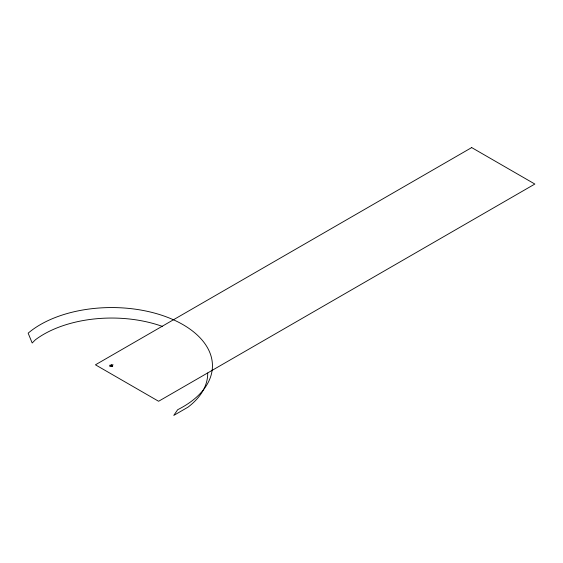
<?xml version="1.0" encoding="UTF-8"?>
<svg xmlns="http://www.w3.org/2000/svg" width="563" height="563" viewBox="0 0 563 563"><rect width="100%" height="100%" fill="white"/><g stroke="black" fill="none" stroke-linecap="round" stroke-linejoin="round"><path stroke-width="0.84" d="M111.594 365.725C112.375 366.26 111.39 365.619 112.037 365.718M111.178 365.816L110.883 365.619M111.587 365.83L113.064 364.796M111.031 365.809L111.326 365.823M109.708 365.197L109.869 366.485M110.946 364.564L112.058 364.514M110.841 365.338L111.657 365.739M207.705 373.009A96.055 55.455 0 0 1 187.929 407.211L173.756 415.417L177.718 409.681A100.777 58.179 0 0 0 178.485 322.191A100.777 58.179 0 0 0 28.15 333.169L32.19 343.001L35.378 339.799A96.055 55.455 0 0 1 162.397 326.413M112.621 365.633L110.658 365.556L110.651 366.45L112.614 366.527L112.621 365.633M471.688 147.583L95.443 364.81L158.604 401.271L534.85 184.045L471.688 147.583"/></g></svg>
